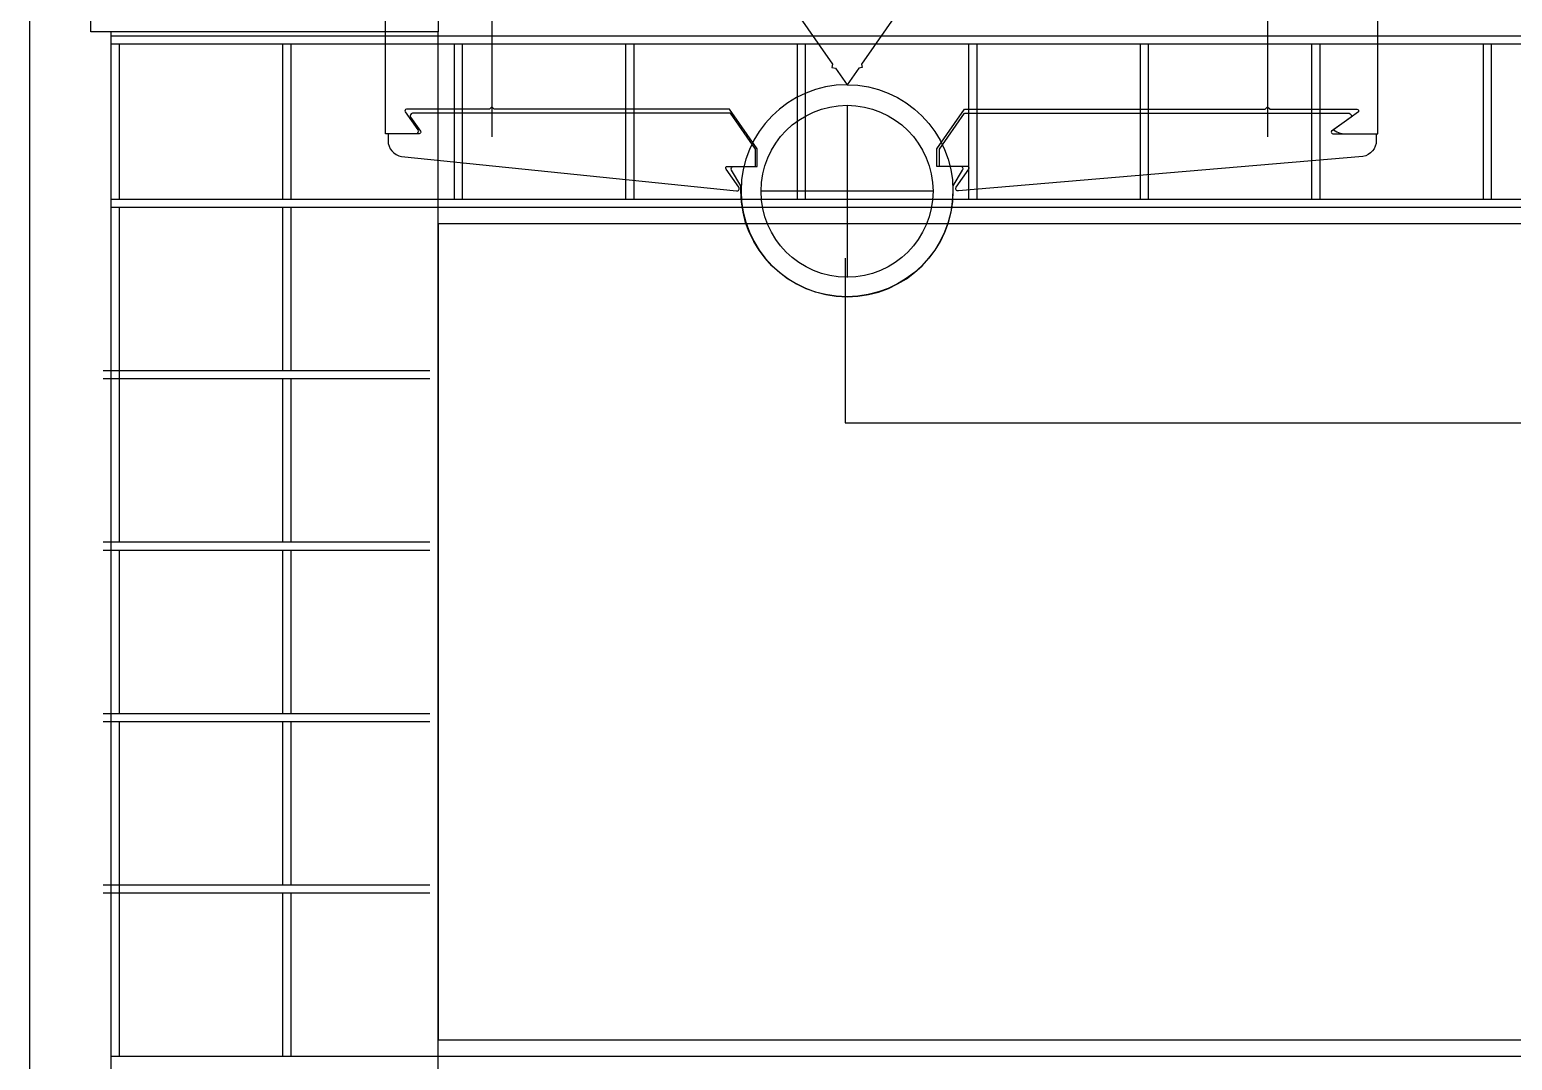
# Model space of a CAD drawing. Header units: metres. Extents: x 2568 to 3552, y 893 to 2293.
# Drawn here: x 3006.4 to 3187.9, y 1860.5 to 1986.8 of the extents above; entities that cross this region are included whole.
import ezdxf

# ---------------------------------------------------------------- set-up
doc = ezdxf.new("R2010")
doc.units = ezdxf.units.M
for name, color, linetype in [('1', 1, 'Continuous'), ('10', 1, 'Continuous'), ('CENTER', 2, 'Continuous'), ('填充', 1, 'Continuous'), ('附件', 5, 'Continuous')]:
    doc.layers.add(name, color=color, linetype=linetype)

msp = doc.modelspace()

# ---------------------------------------------------------------- hatches: boundary and pattern name
at = {"layer": '填充'}
h = msp.add_hatch(dxfattribs=at)
h.set_pattern_fill('HONEY', scale=100)
h.paths.add_polyline_path([(3387.32, 1863.05), (3387.32, 1963.05), (3118.83, 1963.05, -0.73), (3094.09, 1963.05), (3056.38, 1963.05), (3056.38, 1863.05)])
h.paths.add_polyline_path([(3056.38, 1816.05), (3056.38, 1716.05), (3387.32, 1716.05), (3387.32, 1816.05)])

# ---------------------------------------------------------------- linework, layer by layer
for p, q in [((3013.88, 1986.55), (3013.88, 1994.2)), ((3056.38, 1989.16), (3056.38, 1986.55)), ((3056.38, 1986.55), (3013.88, 1986.55)), ((3016.38, 1690.05), (3016.38, 1986.55)), ((3056.38, 1690.05), (3056.38, 1986.55)), ((3017.38, 1966.05), (3017.38, 1985.05)), ((3037.38, 1966.05), (3037.38, 1985.05)), ((3038.38, 1966.05), (3038.38, 1985.05)), ((3058.38, 1966.05), (3058.38, 1985.05)), ((3059.38, 1966.05), (3059.38, 1985.05)), ((3079.38, 1966.05), (3079.38, 1985.05)), ((3080.38, 1966.05), (3080.38, 1985.05)), ((3100.38, 1966.05), (3100.38, 1985.05)), ((3101.38, 1966.05), (3101.38, 1985.05)), ((3121.38, 1966.05), (3121.38, 1985.05)), ((3122.38, 1966.05), (3122.38, 1985.05)), ((3142.38, 1966.05), (3142.38, 1985.05)), ((3143.38, 1966.05), (3143.38, 1985.05)), ((3163.38, 1966.05), (3163.38, 1985.05)), ((3164.38, 1966.05), (3164.38, 1985.05)), ((3184.38, 1966.05), (3184.38, 1985.05)), ((3185.38, 1966.05), (3185.38, 1985.05)), ((3017.38, 1924.05), (3017.38, 1965.05)), ((3037.38, 1945.05), (3037.38, 1965.05)), ((3038.38, 1945.05), (3038.38, 1965.05)), ((3056.38, 1963.05), (3056.38, 1863.05)), ((3056.38, 1963.05), (3387.32, 1963.05)), ((3037.38, 1924.05), (3037.38, 1944.05)), ((3038.38, 1924.05), (3038.38, 1944.05)), ((3017.38, 1903.05), (3017.38, 1923.05)), ((3037.38, 1903.05), (3037.38, 1923.05)), ((3038.38, 1903.05), (3038.38, 1923.05)), ((3017.38, 1861.05), (3017.38, 1902.05)), ((3037.38, 1882.05), (3037.38, 1902.05)), ((3038.38, 1882.05), (3038.38, 1902.05)), ((3037.38, 1861.05), (3037.38, 1881.05)), ((3038.38, 1861.05), (3038.38, 1881.05)), ((3056.38, 1863.05), (3387.32, 1863.05))]:
    msp.add_line(p, q)
for points in [[(3062.96, 1977.35), (3062.67, 1977.05), (3052.52, 1977.05, 0.61), (3052.36, 1976.73), (3053.91, 1974.52, -0.61), (3053.66, 1974.05), (3049.96, 1974.05), (3049.96, 1989.05), (3100.16, 1989.05), (3104.69, 1982.58), (3104.61, 1982.17), (3105.03, 1982.1), (3106.46, 1980.05, -2.41), (3093.46, 1967.05), (3093.46, 1967.65), (3092.31, 1969.59, -0.58), (3092.56, 1970.05), (3095.46, 1970.05), (3095.46, 1972.22), (3092.08, 1977.05), (3063.26, 1977.05)], [(3108.24, 1982.58), (3108.32, 1982.17), (3107.9, 1982.1), (3106.46, 1980.05, 2.41), (3119.46, 1967.05), (3119.46, 1967.65), (3120.62, 1969.59, 0.58), (3120.36, 1970.05), (3117.46, 1970.05), (3117.46, 1972.22), (3120.84, 1977.05), (3157.67, 1977.05), (3157.96, 1977.35), (3158.26, 1977.05), (3168.9, 1977.05, -0.61), (3169.07, 1976.73), (3166.02, 1974.52, 0.18), (3167.76, 1974.05), (3171.46, 1974.05), (3171.46, 1989.05), (3112.77, 1989.05)], [(3050.26, 1974.05), (3050.26, 1973.22, 0.36), (3051.91, 1971.25), (3092.91, 1967.05, 0.67), (3093.21, 1967.52), (3091.66, 1969.73, -0.61), (3091.82, 1970.05), (3095.26, 1970.05), (3095.26, 1972.15), (3092.18, 1976.55), (3053.27, 1976.55, 0.61), (3053.03, 1976.07), (3054.23, 1974.36, -0.61), (3054.06, 1974.05)], [(3171.27, 1974.05), (3171.27, 1973.22, -0.36), (3169.63, 1971.25), (3120.12, 1967.05, -0.67), (3119.82, 1967.52), (3121.37, 1969.73, 0.61), (3121.21, 1970.05), (3117.77, 1970.05), (3117.77, 1972.15), (3120.85, 1976.55), (3167.93, 1976.55, -0.61), (3168.17, 1976.07), (3165.79, 1974.36, 0.61), (3165.96, 1974.05)]]:
    msp.add_lwpolyline(points, format="xyb", close=True)
msp.add_circle((3106.46, 1967), 10.53)
at = {"layer": '1'}
for p, q in [((3016.38, 1986.05), (3387.32, 1986.05)), ((3016.38, 1985.05), (3387.32, 1985.05)), ((3016.38, 1966.05), (3387.32, 1966.05)), ((3016.38, 1965.05), (3387.32, 1965.05)), ((3015.38, 1945.05), (3055.38, 1945.05)), ((3015.38, 1944.05), (3055.38, 1944.05)), ((3015.38, 1924.05), (3055.38, 1924.05)), ((3015.38, 1923.05), (3055.38, 1923.05)), ((3015.38, 1903.05), (3055.38, 1903.05)), ((3015.38, 1902.05), (3055.38, 1902.05)), ((3015.38, 1882.05), (3055.38, 1882.05)), ((3015.38, 1881.05), (3055.38, 1881.05)), ((3016.38, 1861.05), (3387.32, 1861.05))]:
    msp.add_line(p, q, dxfattribs=at)
at = {"layer": '10'}
for p, q in [((3106.24, 1958.82), (3106.24, 1938.62)), ((3106.24, 1938.62), (3470.76, 1938.62))]:
    msp.add_line(p, q, dxfattribs=at)
at = {"layer": 'CENTER'}
msp.add_line((3006.38, 2288.99), (3006.38, 1523.85), dxfattribs=at)
at = {"layer": '附件'}
for p, q in [((3062.96, 2037.9), (3062.96, 1973.69)), ((3157.96, 2037.9), (3157.96, 1973.69)), ((3106.46, 1977.53), (3106.46, 1956.46)), ((3117, 1967), (3095.93, 1967))]:
    msp.add_line(p, q, dxfattribs=at)

doc.saveas('drawing.dxf')
